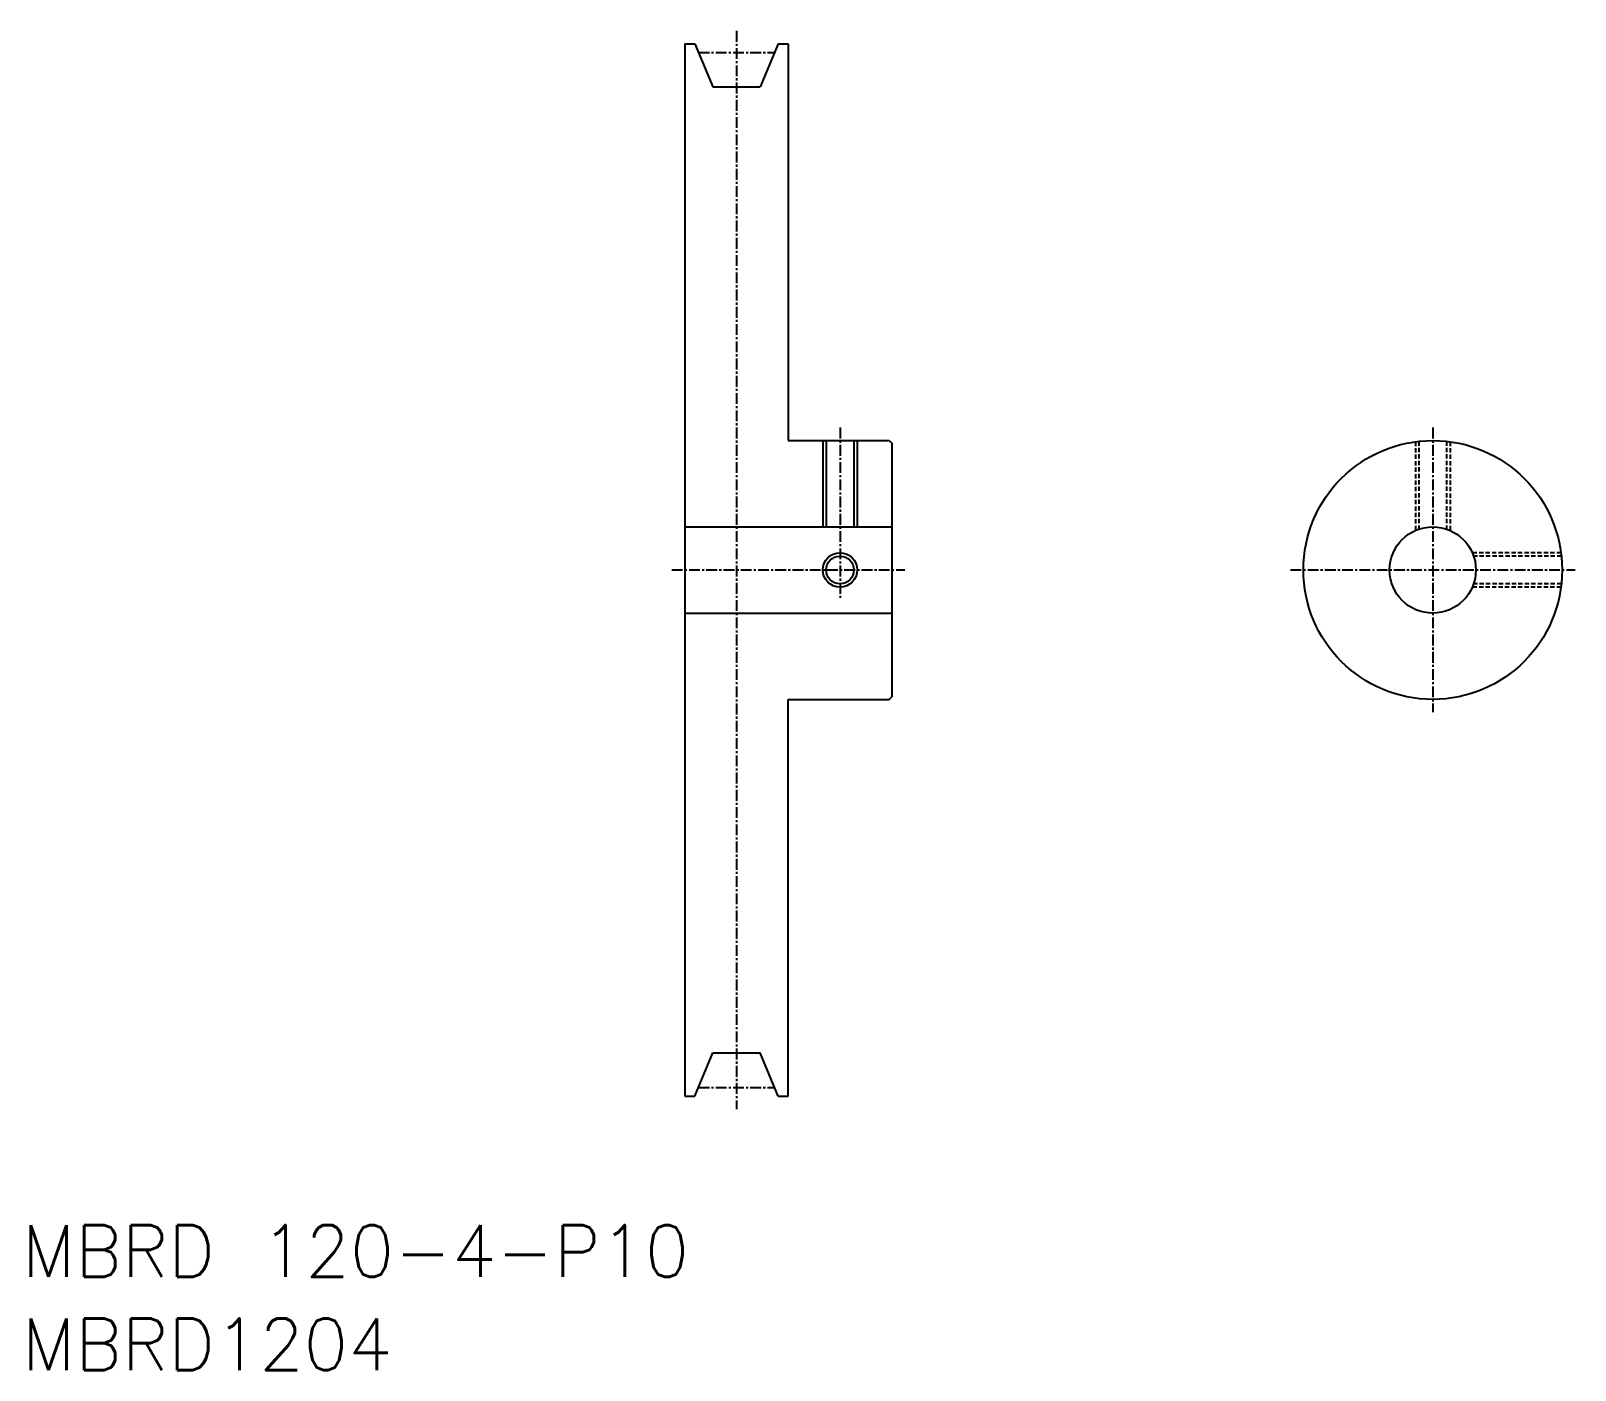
# Model space of a CAD drawing. Extents: x -285 to -106, y -61 to 94.
import ezdxf

# ---------------------------------------------------------------- set-up
doc = ezdxf.new("R2010")
doc.units = 0
doc.linetypes.add('CENTER', pattern=[2, 1.25, -0.25, 0.25, -0.25])
doc.linetypes.add('DASHED', pattern=[0.75, 0.5, -0.25])
doc.layers.get('0').update_dxf_attribs({"linetype": 'CONTINUOUS'})
doc.layers.add('CENTER', color=1, linetype='CENTER')
doc.styles.get("Standard").update_dxf_attribs({"font": 'txt.shx', "bigfont": '@extfont2.shx'})

msp = doc.modelspace()

# ---------------------------------------------------------------- linework, layer by layer
at = {"color": 7, "linetype": 'CONTINUOUS'}
for p, q in [((-209.15, 92.96), (-207.97, 92.96)), ((-209.15, 92.96), (-209.15, -29.04)), ((-207.97, 92.96), (-205.89, 87.96)), ((-198.34, 92.96), (-200.41, 87.96)), ((-198.34, 92.96), (-197.15, 92.96)), ((-197.15, 92.96), (-197.15, 46.96)), ((-205.89, 87.96), (-200.41, 87.96)), ((-197.15, 46.96), (-185.45, 46.96)), ((-192.75, 46.96), (-192.75, 36.96)), ((-189.55, 46.96), (-189.55, 36.96)), ((-185.45, 46.96), (-185.15, 46.66)), ((-185.15, 46.66), (-185.15, 17.26)), ((-209.15, 36.96), (-185.15, 36.96)), ((-209.15, 26.96), (-185.15, 26.96)), ((-197.15, 16.96), (-185.45, 16.96)), ((-197.15, -29.04), (-197.15, 16.96)), ((-185.45, 16.96), (-185.15, 17.26)), ((-207.97, -29.04), (-205.89, -24.04)), ((-205.89, -24.04), (-200.41, -24.04)), ((-198.34, -29.04), (-200.41, -24.04)), ((-209.15, -29.04), (-207.97, -29.04)), ((-198.34, -29.04), (-197.15, -29.04))]:
    msp.add_line(p, q, dxfattribs=at)
at = {"color": 3, "linetype": 'CONTINUOUS'}
for p, q in [((-193.15, 46.96), (-193.15, 36.96)), ((-189.15, 46.96), (-189.15, 36.96))]:
    msp.add_line(p, q, dxfattribs=at)
at = {"color": 3, "linetype": 'DASHED'}
for p, q in [((-124.43, 46.83), (-124.43, 36.54)), ((-124.03, 46.87), (-124.03, 36.7)), ((-120.83, 46.87), (-120.83, 36.7)), ((-120.43, 46.83), (-120.43, 36.54)), ((-107.56, 33.96), (-117.84, 33.96)), ((-107.51, 33.56), (-117.69, 33.56)), ((-107.56, 29.96), (-117.84, 29.96)), ((-107.51, 30.36), (-117.69, 30.36))]:
    msp.add_line(p, q, dxfattribs=at)
at = {"color": 7, "linetype": 'CONTINUOUS'}
for centre, radius in [((-122.43, 31.96), 15), ((-122.43, 31.96), 5), ((-191.15, 31.96), 1.6)]:
    msp.add_circle(centre, radius, dxfattribs=at)
at = {"color": 3, "linetype": 'CONTINUOUS'}
msp.add_circle((-191.15, 31.96), 2, dxfattribs=at)
at = {"layer": 'CENTER', "color": 1, "linetype": 'CENTER'}
for p, q in [((-203.15, 94.46), (-203.15, -30.54)), ((-207.55, 91.96), (-198.75, 91.96)), ((-191.15, 48.46), (-191.15, 28.46)), ((-122.43, 48.46), (-122.43, 15.46)), ((-210.65, 31.96), (-183.65, 31.96)), ((-210.65, 31.96), (-183.65, 31.96)), ((-138.93, 31.96), (-105.93, 31.96)), ((-207.55, -28.04), (-198.75, -28.04))]:
    msp.add_line(p, q, dxfattribs=at)

# ---------------------------------------------------------------- texts
at = {"color": 7, "linetype": 'CONTINUOUS'}
for s, p in [('MBRD 120-4-P10', (-285.99, -50)), ('MBRD1204', (-285.99, -60.81))]:
    msp.add_text(s, height=6, dxfattribs=at).set_placement(p)

doc.saveas('drawing.dxf')
